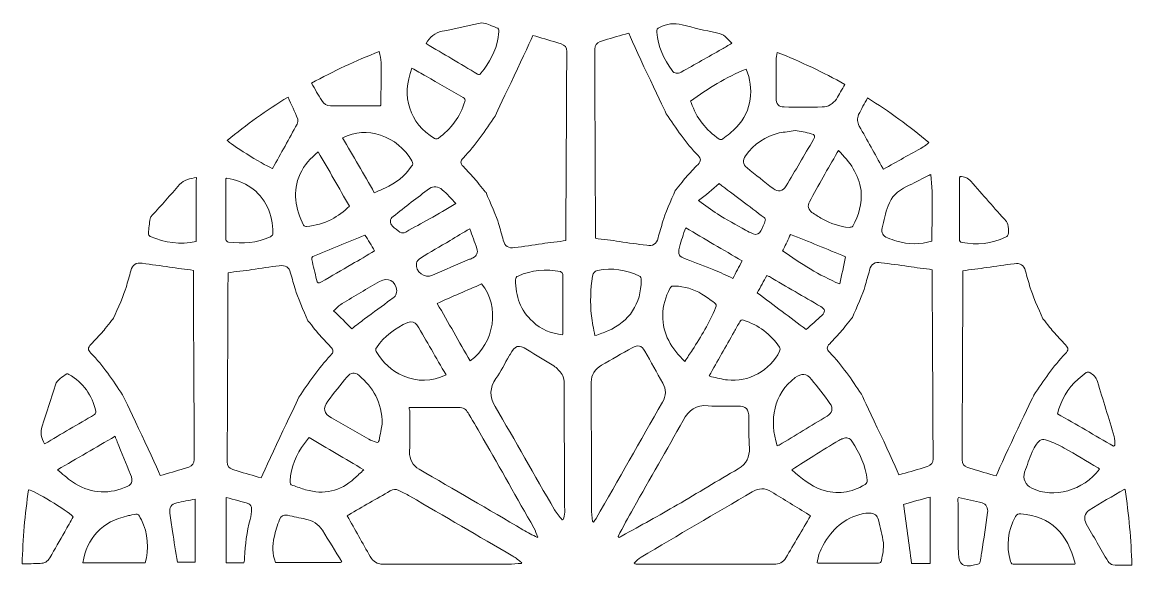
# Model space of a CAD drawing. Header units: millimetres. Extents: x -685 to 442, y -246 to 853.
# Drawn here: x -359.4 to -223.4, y 452.2 to 519.1 of the extents above; entities that cross this region are included whole.
import ezdxf

# ---------------------------------------------------------------- set-up
doc = ezdxf.new("R2010")
doc.units = ezdxf.units.MM
doc.header["$MEASUREMENT"] = 0
doc.layers.add('Layer 1', color=7, linetype='Continuous')

# ---------------------------------------------------------------- blocks, each defined once
blk = doc.blocks.new('block 93')
at = {"layer": 'Layer 1', "lineweight": 0}
blk.add_open_spline([(-292.68, 515.49), (-292.68, 516), (-292.89, 516.28), (-293.36, 516.43), (-293.54, 516.5), (-293.72, 516.57), (-293.9, 516.61), (-294.87, 516.9), (-295.85, 517.18), (-296.85, 517.47), (-297.79, 515.21), (-301.46, 507.62), (-301.46, 507.58), (-302.65, 505.82), (-303.84, 504.02), (-305.35, 502.47), (-305.75, 502.04), (-305.75, 501.83), (-305.35, 501.39), (-304.85, 500.85), (-304.34, 500.32), (-303.84, 499.78), (-303.65, 499.57), (-302.74, 498.32), (-302.56, 498.2), (-302.09, 497.06), (-301.24, 495.18), (-301.03, 494.42), (-300.85, 493.73), (-300.63, 493.05), (-300.45, 492.37), (-300.24, 491.61), (-299.84, 491.36), (-299.05, 491.47), (-297.93, 491.61), (-296.82, 491.76), (-295.7, 491.94), (-294.84, 492.08), (-293.65, 492.19), (-292.79, 492.33), (-292.79, 494.99), (-292.68, 512.72), (-292.68, 515.49)], degree=3, knots=[0, 0, 0, 0, 1, 1, 1, 2, 2, 2, 3, 3, 3, 4, 4, 4, 5, 5, 5, 6, 6, 6, 7, 7, 7, 8, 8, 8, 9, 9, 9, 10, 10, 10, 11, 11, 11, 12, 12, 12, 13, 13, 13, 14, 14, 14, 14], dxfattribs=at)
blk = doc.blocks.new('block 94')
at = {"layer": 'Layer 1', "lineweight": 0}
blk.add_open_spline([(-289.25, 515.77), (-289.25, 516.28), (-289.04, 516.56), (-288.57, 516.71), (-288.39, 516.78), (-288.21, 516.85), (-288.03, 516.89), (-287.06, 517.18), (-286.09, 517.46), (-285.08, 517.75), (-284.14, 515.49), (-280.47, 507.9), (-280.47, 507.86), (-279.28, 506.1), (-278.09, 504.3), (-276.58, 502.75), (-276.19, 502.32), (-276.19, 502.11), (-276.58, 501.67), (-277.09, 501.14), (-277.59, 500.6), (-278.09, 500.06), (-278.29, 499.85), (-279.19, 498.6), (-279.37, 498.48), (-279.84, 497.34), (-280.69, 495.46), (-280.9, 494.7), (-281.08, 494.01), (-281.3, 493.33), (-281.48, 492.65), (-281.69, 491.89), (-282.09, 491.64), (-282.88, 491.75), (-284, 491.89), (-285.11, 492.04), (-286.23, 492.22), (-287.09, 492.36), (-288.28, 492.47), (-289.15, 492.61), (-289.15, 495.27), (-289.25, 513), (-289.25, 515.77)], degree=3, knots=[0, 0, 0, 0, 1, 1, 1, 2, 2, 2, 3, 3, 3, 4, 4, 4, 5, 5, 5, 6, 6, 6, 7, 7, 7, 8, 8, 8, 9, 9, 9, 10, 10, 10, 11, 11, 11, 12, 12, 12, 13, 13, 13, 14, 14, 14, 14], dxfattribs=at)
blk = doc.blocks.new('block 97')
at = {"layer": 'Layer 1', "lineweight": 0}
blk.add_open_spline([(-338.33, 465.51), (-338.33, 465.01), (-338.54, 464.72), (-339.01, 464.58), (-339.19, 464.51), (-339.37, 464.43), (-339.55, 464.4), (-340.52, 464.11), (-341.5, 463.82), (-342.5, 463.53), (-343.44, 465.8), (-347.11, 473.39), (-347.11, 473.43), (-348.3, 475.19), (-349.49, 476.99), (-351, 478.53), (-351.4, 478.96), (-351.4, 479.18), (-351, 479.61), (-350.5, 480.15), (-349.99, 480.69), (-349.49, 481.23), (-349.3, 481.44), (-348.39, 482.68), (-348.21, 482.8), (-347.74, 483.94), (-346.89, 485.83), (-346.68, 486.59), (-346.5, 487.27), (-346.28, 487.96), (-346.1, 488.64), (-345.89, 489.39), (-345.49, 489.65), (-344.7, 489.54), (-343.58, 489.39), (-342.47, 489.25), (-341.35, 489.07), (-340.49, 488.93), (-339.3, 488.82), (-338.44, 488.67), (-338.44, 486.01), (-338.33, 468.28), (-338.33, 465.51)], degree=3, knots=[0, 0, 0, 0, 1, 1, 1, 2, 2, 2, 3, 3, 3, 4, 4, 4, 5, 5, 5, 6, 6, 6, 7, 7, 7, 8, 8, 8, 9, 9, 9, 10, 10, 10, 11, 11, 11, 12, 12, 12, 13, 13, 13, 14, 14, 14, 14], dxfattribs=at)
blk = doc.blocks.new('block 102')
at = {"layer": 'Layer 1', "lineweight": 0}
blk.add_open_spline([(-247.78, 465.59), (-247.78, 465.09), (-248, 464.8), (-248.47, 464.66), (-248.65, 464.59), (-248.83, 464.51), (-249.01, 464.48), (-249.98, 464.19), (-250.95, 463.9), (-251.96, 463.62), (-252.89, 465.88), (-256.56, 473.47), (-256.56, 473.51), (-257.75, 475.27), (-258.94, 477.07), (-260.45, 478.61), (-260.85, 479.05), (-260.85, 479.26), (-260.45, 479.69), (-259.95, 480.23), (-259.44, 480.77), (-258.94, 481.31), (-258.75, 481.52), (-257.85, 482.76), (-257.67, 482.89), (-257.2, 484.02), (-256.34, 485.91), (-256.13, 486.67), (-255.95, 487.35), (-255.74, 488.04), (-255.56, 488.72), (-255.34, 489.48), (-254.95, 489.73), (-254.15, 489.62), (-253.04, 489.48), (-251.92, 489.33), (-250.81, 489.15), (-249.94, 489.01), (-248.75, 488.9), (-247.89, 488.76), (-247.89, 486.09), (-247.78, 468.36), (-247.78, 465.59)], degree=3, knots=[0, 0, 0, 0, 1, 1, 1, 2, 2, 2, 3, 3, 3, 4, 4, 4, 5, 5, 5, 6, 6, 6, 7, 7, 7, 8, 8, 8, 9, 9, 9, 10, 10, 10, 11, 11, 11, 12, 12, 12, 13, 13, 13, 14, 14, 14, 14], dxfattribs=at)
blk = doc.blocks.new('block 103')
at = {"layer": 'Layer 1', "lineweight": 0}
blk.add_open_spline([(-334.29, 465.22), (-334.29, 464.71), (-334.08, 464.43), (-333.61, 464.28), (-333.43, 464.21), (-333.25, 464.14), (-333.07, 464.1), (-332.1, 463.81), (-331.13, 463.53), (-330.12, 463.24), (-329.18, 465.5), (-325.51, 473.09), (-325.51, 473.13), (-324.32, 474.89), (-323.13, 476.69), (-321.62, 478.24), (-321.23, 478.67), (-321.23, 478.88), (-321.62, 479.32), (-322.13, 479.85), (-322.63, 480.39), (-323.13, 480.93), (-323.33, 481.14), (-324.23, 482.39), (-324.41, 482.51), (-324.88, 483.65), (-325.73, 485.53), (-325.94, 486.29), (-326.12, 486.98), (-326.34, 487.66), (-326.52, 488.34), (-326.73, 489.1), (-327.13, 489.35), (-327.92, 489.24), (-329.04, 489.1), (-330.15, 488.95), (-331.27, 488.77), (-332.13, 488.63), (-333.32, 488.52), (-334.19, 488.38), (-334.19, 485.72), (-334.29, 467.99), (-334.29, 465.22)], degree=3, knots=[0, 0, 0, 0, 1, 1, 1, 2, 2, 2, 3, 3, 3, 4, 4, 4, 5, 5, 5, 6, 6, 6, 7, 7, 7, 8, 8, 8, 9, 9, 9, 10, 10, 10, 11, 11, 11, 12, 12, 12, 13, 13, 13, 14, 14, 14, 14], dxfattribs=at)
blk = doc.blocks.new('block 104')
at = {"layer": 'Layer 1', "lineweight": 0}
blk.add_open_spline([(-244.22, 465.46), (-244.22, 464.96), (-244.01, 464.67), (-243.54, 464.53), (-243.36, 464.45), (-243.18, 464.38), (-243, 464.35), (-242.03, 464.06), (-241.06, 463.77), (-240.05, 463.48), (-239.11, 465.75), (-235.44, 473.34), (-235.44, 473.37), (-234.25, 475.14), (-233.06, 476.94), (-231.55, 478.48), (-231.16, 478.91), (-231.16, 479.13), (-231.55, 479.56), (-232.06, 480.1), (-232.56, 480.64), (-233.06, 481.18), (-233.26, 481.39), (-234.16, 482.63), (-234.34, 482.75), (-234.81, 483.89), (-235.66, 485.78), (-235.87, 486.54), (-236.05, 487.22), (-236.27, 487.9), (-236.45, 488.59), (-236.66, 489.34), (-237.06, 489.6), (-237.85, 489.49), (-238.97, 489.34), (-240.08, 489.2), (-241.2, 489.02), (-242.06, 488.88), (-243.25, 488.77), (-244.12, 488.62), (-244.12, 485.96), (-244.22, 468.23), (-244.22, 465.46)], degree=3, knots=[0, 0, 0, 0, 1, 1, 1, 2, 2, 2, 3, 3, 3, 4, 4, 4, 5, 5, 5, 6, 6, 6, 7, 7, 7, 8, 8, 8, 9, 9, 9, 10, 10, 10, 11, 11, 11, 12, 12, 12, 13, 13, 13, 14, 14, 14, 14], dxfattribs=at)
blk = doc.blocks.new('block 92')
at = {"layer": 'Layer 1', "lineweight": 0}
for points, knots in [([(-309.92, 516.46), (-309.42, 517.26), (-308.88, 517.83), (-307.94, 517.97), (-306.47, 518.23), (-304.99, 518.59), (-303.51, 518.95), (-302.9, 519.09), (-302.4, 518.87), (-301.89, 518.66), (-300.81, 518.19), (-300.92, 518.51), (-301.1, 517.22), (-301.35, 515.53), (-302.15, 514.13), (-303.19, 512.83), (-303.3, 512.69), (-303.41, 512.62), (-303.62, 512.72), (-305.67, 513.98), (-307.8, 515.21), (-309.92, 516.46)], [0, 0, 0, 0, 1, 1, 1, 2, 2, 2, 3, 3, 3, 4, 4, 4, 5, 5, 5, 6, 6, 6, 7, 7, 7, 7]), ([(-272.45, 516.5), (-272.88, 516.25), (-273.28, 516), (-273.67, 515.78), (-275.33, 514.85), (-276.98, 513.91), (-278.64, 512.98), (-279.07, 512.72), (-279.5, 512.8), (-279.76, 513.16), (-280.76, 514.59), (-281.52, 516.1), (-281.63, 517.87), (-281.63, 518.15), (-281.59, 518.33), (-281.3, 518.44), (-280.4, 518.87), (-279.5, 519.05), (-278.53, 518.77), (-277.13, 518.41), (-275.72, 518.08), (-274.32, 517.79), (-273.46, 517.65), (-272.95, 517.11), (-272.45, 516.5)], [0, 0, 0, 0, 1, 1, 1, 2, 2, 2, 3, 3, 3, 4, 4, 4, 5, 5, 5, 6, 6, 6, 7, 7, 7, 8, 8, 8, 8]), ([(-323.96, 511.61), (-321.26, 513.08), (-318.56, 514.38), (-315.65, 515.49), (-315.57, 514.99), (-315.43, 514.59), (-315.43, 514.16), (-315.43, 512.51), (-315.43, 510.82), (-315.47, 509.16), (-315.47, 509.09), (-315.47, 508.98), (-315.47, 508.91), (-315.5, 508.88), (-315.54, 508.84), (-315.54, 508.84), (-317.55, 508.84), (-319.57, 508.88), (-321.62, 508.84), (-322.12, 508.84), (-322.45, 509.09), (-322.7, 509.49), (-323.13, 510.17), (-323.53, 510.89), (-323.96, 511.61)], [0, 0, 0, 0, 1, 1, 1, 2, 2, 2, 3, 3, 3, 4, 4, 4, 5, 5, 5, 6, 6, 6, 7, 7, 7, 8, 8, 8, 8]), ([(-266.87, 515.39), (-263.99, 514.23), (-261.25, 512.98), (-258.59, 511.46), (-258.95, 510.85), (-259.27, 510.24), (-259.63, 509.67), (-260.03, 509.09), (-260.64, 508.7), (-261.36, 508.7), (-262.91, 508.66), (-264.46, 508.66), (-266.04, 508.7), (-266.69, 508.7), (-267.01, 509.09), (-267.01, 509.77), (-267.01, 511.32), (-267.01, 512.9), (-267.01, 514.45), (-267.01, 514.74), (-266.94, 515.03), (-266.87, 515.39)], [0, 0, 0, 0, 1, 1, 1, 2, 2, 2, 3, 3, 3, 4, 4, 4, 5, 5, 5, 6, 6, 6, 7, 7, 7, 7]), ([(-311.65, 513.44), (-311.07, 513.12), (-310.5, 512.8), (-309.92, 512.47), (-308.41, 511.61), (-306.9, 510.71), (-305.39, 509.88), (-305.17, 509.74), (-305.1, 509.63), (-305.17, 509.38), (-305.75, 507.47), (-306.86, 506), (-308.45, 504.85), (-308.55, 504.78), (-308.77, 504.78), (-308.88, 504.85), (-311.94, 506.68), (-313.02, 510.03), (-311.65, 513.44)], [0, 0, 0, 0, 1, 1, 1, 2, 2, 2, 3, 3, 3, 4, 4, 4, 5, 5, 5, 6, 6, 6, 6]), ([(-277.49, 509.41), (-275.36, 510.96), (-273.17, 512.36), (-270.68, 513.34), (-269.71, 510.96), (-269.93, 508.26), (-271.87, 506.21), (-272.38, 505.67), (-272.99, 505.24), (-273.56, 504.78), (-273.67, 504.7), (-273.89, 504.67), (-274, 504.74), (-275.58, 505.89), (-276.8, 507.33), (-277.42, 509.23), (-277.49, 509.31), (-277.49, 509.34), (-277.49, 509.41)], [0, 0, 0, 0, 1, 1, 1, 2, 2, 2, 3, 3, 3, 4, 4, 4, 5, 5, 5, 6, 6, 6, 6]), ([(-326.84, 509.92), (-326.41, 508.98), (-326.01, 508.12), (-325.65, 507.22), (-325.58, 507.04), (-325.62, 506.79), (-325.72, 506.61), (-326.7, 504.81), (-327.7, 503.01), (-328.71, 501.21), (-328.71, 501.18), (-328.75, 501.18), (-328.78, 501.18), (-330.08, 501.75), (-333.97, 504.16), (-334.29, 504.6), (-331.95, 506.54), (-329.5, 508.26), (-326.84, 509.92)], [0, 0, 0, 0, 1, 1, 1, 2, 2, 2, 3, 3, 3, 4, 4, 4, 5, 5, 5, 6, 6, 6, 6]), ([(-248.29, 504.34), (-248.55, 504.13), (-248.76, 503.91), (-248.98, 503.8), (-250.6, 502.9), (-252.18, 502.01), (-253.87, 501.07), (-253.87, 501.07), (-253.91, 501.14), (-253.94, 501.21), (-254.92, 502.94), (-255.85, 504.63), (-256.82, 506.36), (-257.08, 506.83), (-257.11, 507.29), (-256.9, 507.76), (-256.57, 508.44), (-256.18, 509.13), (-255.82, 509.81), (-253.15, 508.16), (-250.71, 506.36), (-248.29, 504.34)], [0, 0, 0, 0, 1, 1, 1, 2, 2, 2, 3, 3, 3, 4, 4, 4, 5, 5, 5, 6, 6, 6, 7, 7, 7, 7]), ([(-316.26, 498.19), (-317.55, 500.46), (-318.85, 502.69), (-320.15, 504.92), (-318.6, 505.67), (-317.09, 505.78), (-315.5, 505.24), (-313.85, 504.7), (-312.55, 503.62), (-311.65, 502.08), (-311.51, 501.83), (-311.51, 501.65), (-311.69, 501.43), (-312.51, 500.21), (-313.63, 499.38), (-314.96, 498.77), (-315.36, 498.55), (-315.79, 498.41), (-316.26, 498.19)], [0, 0, 0, 0, 1, 1, 1, 2, 2, 2, 3, 3, 3, 4, 4, 4, 5, 5, 5, 6, 6, 6, 6]), ([(-264.67, 505.82), (-264.06, 505.71), (-263.38, 505.6), (-262.73, 505.42), (-262.26, 505.31), (-262.19, 505.1), (-262.44, 504.7), (-263.56, 502.8), (-264.67, 500.89), (-265.79, 499.02), (-266.18, 498.34), (-266.76, 498.23), (-267.37, 498.7), (-268.45, 499.52), (-269.53, 500.39), (-270.58, 501.25), (-271.08, 501.68), (-271.15, 502.15), (-270.76, 502.72), (-269.75, 504.24), (-268.31, 505.06), (-266.62, 505.53), (-266, 505.64), (-265.36, 505.67), (-264.67, 505.82)], [0, 0, 0, 0, 1, 1, 1, 2, 2, 2, 3, 3, 3, 4, 4, 4, 5, 5, 5, 6, 6, 6, 7, 7, 7, 8, 8, 8, 8]), ([(-259.38, 503.37), (-257.98, 501.97), (-256.86, 500.46), (-256.61, 498.45), (-256.43, 496.86), (-256.9, 495.42), (-257.62, 494.09), (-257.69, 493.99), (-257.9, 493.95), (-258.05, 493.95), (-259.24, 494.02), (-260.32, 494.42), (-261.36, 494.99), (-261.79, 495.24), (-262.22, 495.5), (-262.62, 495.78), (-263.05, 496.07), (-263.2, 496.61), (-262.94, 497.08), (-261.83, 499.09), (-260.68, 501.11), (-259.52, 503.12), (-259.49, 503.19), (-259.45, 503.26), (-259.38, 503.37)], [0, 0, 0, 0, 1, 1, 1, 2, 2, 2, 3, 3, 3, 4, 4, 4, 5, 5, 5, 6, 6, 6, 7, 7, 7, 8, 8, 8, 8]), ([(-323.13, 503.19), (-321.84, 500.96), (-320.58, 498.77), (-319.32, 496.54), (-319.97, 495.86), (-320.72, 495.35), (-321.51, 494.92), (-322.48, 494.42), (-323.49, 494.17), (-324.57, 494.06), (-324.68, 494.06), (-324.9, 494.13), (-324.93, 494.2), (-325.94, 496.25), (-326.34, 498.34), (-325.36, 500.5), (-324.86, 501.57), (-324.07, 502.44), (-323.13, 503.19)], [0, 0, 0, 0, 1, 1, 1, 2, 2, 2, 3, 3, 3, 4, 4, 4, 5, 5, 5, 6, 6, 6, 6]), ([(-338.11, 492.22), (-340.05, 491.79), (-341.92, 492.08), (-343.72, 492.83), (-343.83, 492.87), (-343.98, 493.09), (-343.94, 493.23), (-343.9, 493.84), (-343.83, 494.42), (-343.72, 495.03), (-343.69, 495.17), (-343.62, 495.28), (-343.51, 495.39), (-342.39, 496.65), (-341.24, 497.91), (-340.12, 499.2), (-339.58, 499.85), (-338.83, 499.88), (-338.07, 500.06), (-338.11, 497.4), (-338.11, 494.85), (-338.11, 492.22)], [0, 0, 0, 0, 1, 1, 1, 2, 2, 2, 3, 3, 3, 4, 4, 4, 5, 5, 5, 6, 6, 6, 7, 7, 7, 7]), ([(-334.36, 499.99), (-332.13, 499.6), (-330.37, 498.52), (-329.36, 496.43), (-328.89, 495.46), (-328.71, 494.38), (-328.68, 493.3), (-328.68, 493.05), (-328.75, 492.91), (-329, 492.8), (-330.66, 492.04), (-332.38, 491.9), (-334.15, 492.15), (-334.26, 492.15), (-334.44, 492.33), (-334.44, 492.44), (-334.44, 494.92), (-334.44, 497.44), (-334.44, 499.92), (-334.4, 499.92), (-334.4, 499.92), (-334.36, 499.99)], [0, 0, 0, 0, 1, 1, 1, 2, 2, 2, 3, 3, 3, 4, 4, 4, 5, 5, 5, 6, 6, 6, 7, 7, 7, 7]), ([(-274, 499.31), (-272.16, 497.91), (-270.32, 496.54), (-268.49, 495.14), (-268.38, 495.06), (-268.31, 494.85), (-268.34, 494.78), (-268.49, 494.34), (-268.67, 493.91), (-268.88, 493.52), (-269.06, 493.16), (-269.42, 492.98), (-269.82, 493.16), (-270.14, 493.3), (-270.47, 493.41), (-270.76, 493.59), (-271.91, 494.24), (-273.1, 494.88), (-274.21, 495.6), (-274.97, 496.07), (-275.69, 496.65), (-276.52, 497.22), (-275.62, 497.91), (-274.82, 498.59), (-274, 499.31)], [0, 0, 0, 0, 1, 1, 1, 2, 2, 2, 3, 3, 3, 4, 4, 4, 5, 5, 5, 6, 6, 6, 7, 7, 7, 8, 8, 8, 8]), ([(-247.93, 492.26), (-249.37, 491.83), (-250.78, 491.86), (-252.22, 492.26), (-252.61, 492.37), (-253.01, 492.51), (-253.37, 492.65), (-253.91, 492.87), (-254.16, 493.3), (-254.02, 493.88), (-253.8, 494.78), (-253.62, 495.71), (-253.3, 496.57), (-252.9, 497.69), (-252.11, 498.45), (-251.03, 498.95), (-250.17, 499.34), (-249.37, 499.78), (-248.51, 500.21), (-248.37, 500.28), (-248.22, 500.35), (-248.04, 500.42), (-247.75, 497.65), (-247.93, 494.96), (-247.93, 492.26)], [0, 0, 0, 0, 1, 1, 1, 2, 2, 2, 3, 3, 3, 4, 4, 4, 5, 5, 5, 6, 6, 6, 7, 7, 7, 8, 8, 8, 8]), ([(-244.48, 500.17), (-243.94, 500.17), (-243.51, 500.03), (-243.15, 499.6), (-241.71, 497.94), (-240.23, 496.29), (-238.79, 494.67), (-238.54, 494.38), (-238.43, 493.19), (-238.65, 492.91), (-238.68, 492.83), (-238.79, 492.8), (-238.9, 492.73), (-240.63, 491.97), (-242.39, 491.72), (-244.23, 492.11), (-244.44, 492.15), (-244.55, 492.22), (-244.55, 492.51), (-244.55, 495.03), (-244.55, 497.51), (-244.55, 500.03), (-244.48, 500.03), (-244.48, 500.06), (-244.48, 500.17)], [0, 0, 0, 0, 1, 1, 1, 2, 2, 2, 3, 3, 3, 4, 4, 4, 5, 5, 5, 6, 6, 6, 7, 7, 7, 8, 8, 8, 8]), ([(-306.25, 496.86), (-307.37, 496.22), (-308.41, 495.57), (-309.49, 494.99), (-310.46, 494.45), (-311.43, 493.95), (-312.41, 493.37), (-312.66, 493.23), (-312.87, 493.23), (-313.13, 493.37), (-313.41, 493.59), (-313.77, 493.81), (-314.03, 494.09), (-314.39, 494.49), (-314.39, 494.96), (-313.95, 495.28), (-312.48, 496.43), (-311, 497.62), (-309.49, 498.7), (-309.02, 499.06), (-308.41, 498.98), (-307.94, 498.55), (-307.33, 498.05), (-306.83, 497.47), (-306.25, 496.86)], [0, 0, 0, 0, 1, 1, 1, 2, 2, 2, 3, 3, 3, 4, 4, 4, 5, 5, 5, 6, 6, 6, 7, 7, 7, 8, 8, 8, 8]), ([(-304.56, 493.77), (-304.27, 492.94), (-303.95, 492.15), (-303.69, 491.36), (-303.51, 490.82), (-303.69, 490.5), (-304.16, 490.21), (-304.31, 490.14), (-304.45, 490.06), (-304.59, 490.03), (-306.11, 489.38), (-307.62, 488.73), (-309.13, 488.09), (-310.1, 487.66), (-311.25, 488.48), (-311.11, 489.56), (-311.07, 489.78), (-310.82, 490.06), (-310.61, 490.17), (-309.42, 490.93), (-308.19, 491.61), (-306.97, 492.33), (-306.18, 492.83), (-305.39, 493.3), (-304.56, 493.77)], [0, 0, 0, 0, 1, 1, 1, 2, 2, 2, 3, 3, 3, 4, 4, 4, 5, 5, 5, 6, 6, 6, 7, 7, 7, 8, 8, 8, 8]), ([(-271.19, 489.85), (-271.58, 489.09), (-271.94, 488.41), (-272.3, 487.69), (-273.1, 488.05), (-273.85, 488.41), (-274.64, 488.73), (-275.76, 489.2), (-276.91, 489.6), (-278.03, 490.03), (-278.96, 490.39), (-279.07, 490.57), (-278.86, 491.54), (-278.64, 492.33), (-278.39, 493.09), (-278.1, 493.91), (-275.76, 492.51), (-273.49, 491.18), (-271.19, 489.85)], [0, 0, 0, 0, 1, 1, 1, 2, 2, 2, 3, 3, 3, 4, 4, 4, 5, 5, 5, 6, 6, 6, 6]), ([(-317.41, 493.01), (-317.01, 492.37), (-316.62, 491.76), (-316.22, 491.07), (-317.16, 490.5), (-318.09, 489.96), (-319.03, 489.42), (-320.25, 488.7), (-321.51, 487.98), (-322.74, 487.26), (-323.13, 487.04), (-323.24, 487.08), (-323.35, 487.55), (-323.53, 488.37), (-323.74, 489.17), (-323.92, 489.99), (-323.96, 490.1), (-323.89, 490.35), (-323.78, 490.39), (-321.69, 491.25), (-319.57, 492.11), (-317.41, 493.01)], [0, 0, 0, 0, 1, 1, 1, 2, 2, 2, 3, 3, 3, 4, 4, 4, 5, 5, 5, 6, 6, 6, 7, 7, 7, 7]), ([(-266.22, 491.07), (-266.18, 491.18), (-266.15, 491.22), (-266.11, 491.29), (-265.82, 491.86), (-265.54, 492.44), (-265.25, 493.09), (-263.02, 492.19), (-260.78, 491.29), (-258.52, 490.35), (-258.73, 489.24), (-258.98, 488.12), (-259.2, 487.01), (-261.76, 488.05), (-263.99, 489.53), (-266.22, 491.07)], [0, 0, 0, 0, 1, 1, 1, 2, 2, 2, 3, 3, 3, 4, 4, 4, 5, 5, 5, 5]), ([(-293.18, 480.79), (-294.59, 480.93), (-295.85, 481.43), (-296.85, 482.4), (-298.33, 483.77), (-298.98, 485.5), (-298.94, 487.51), (-298.94, 487.76), (-298.87, 487.91), (-298.65, 487.98), (-296.96, 488.73), (-295.23, 488.91), (-293.43, 488.52), (-293.33, 488.48), (-293.15, 488.3), (-293.15, 488.19), (-293.15, 485.75), (-293.15, 483.3), (-293.15, 480.86), (-293.15, 480.89), (-293.15, 480.86), (-293.18, 480.79)], [0, 0, 0, 0, 1, 1, 1, 2, 2, 2, 3, 3, 3, 4, 4, 4, 5, 5, 5, 6, 6, 6, 7, 7, 7, 7]), ([(-289.22, 480.68), (-289.37, 481.54), (-289.58, 482.33), (-289.65, 483.12), (-289.83, 484.74), (-289.76, 486.36), (-289.51, 487.98), (-289.44, 488.37), (-289.29, 488.55), (-288.9, 488.66), (-287.1, 489.06), (-285.41, 488.73), (-283.75, 487.98), (-283.64, 487.94), (-283.54, 487.66), (-283.54, 487.51), (-283.57, 484.53), (-284.98, 482.44), (-287.64, 481.25), (-288.14, 481.04), (-288.61, 480.89), (-289.22, 480.68)], [0, 0, 0, 0, 1, 1, 1, 2, 2, 2, 3, 3, 3, 4, 4, 4, 5, 5, 5, 6, 6, 6, 7, 7, 7, 7]), ([(-321.26, 483.73), (-320.87, 484.06), (-320.58, 484.38), (-320.22, 484.6), (-318.67, 485.53), (-317.16, 486.43), (-315.61, 487.33), (-314.6, 487.91), (-313.63, 487.37), (-313.52, 486.18), (-313.49, 485.64), (-313.85, 485.35), (-314.24, 485.1), (-315.29, 484.31), (-316.37, 483.52), (-317.45, 482.73), (-317.99, 482.33), (-318.49, 481.94), (-319.03, 481.5), (-319.71, 482.26), (-320.43, 482.94), (-321.26, 483.73)], [0, 0, 0, 0, 1, 1, 1, 2, 2, 2, 3, 3, 3, 4, 4, 4, 5, 5, 5, 6, 6, 6, 7, 7, 7, 7]), ([(-308.55, 484.63), (-306.72, 485.46), (-304.92, 486.22), (-303.12, 487.01), (-300.85, 484.27), (-301.5, 479.74), (-304.52, 477.58), (-305.85, 479.92), (-307.19, 482.26), (-308.55, 484.63)], [0, 0, 0, 0, 1, 1, 1, 2, 2, 2, 3, 3, 3, 3]), ([(-263.34, 481.43), (-265.25, 482.87), (-267.3, 484.42), (-269.32, 485.93), (-268.92, 486.65), (-268.56, 487.33), (-268.16, 488.05), (-268.06, 487.98), (-267.95, 487.94), (-267.84, 487.91), (-265.75, 486.68), (-263.63, 485.46), (-261.54, 484.24), (-261, 483.91), (-260.96, 483.59), (-261.4, 483.16), (-262.04, 482.58), (-262.66, 482.04), (-263.34, 481.43)], [0, 0, 0, 0, 1, 1, 1, 2, 2, 2, 3, 3, 3, 4, 4, 4, 5, 5, 5, 6, 6, 6, 6]), ([(-278.21, 477.51), (-279.83, 479.1), (-280.94, 480.86), (-280.91, 483.16), (-280.91, 484.35), (-280.55, 485.43), (-280.04, 486.47), (-279.9, 486.76), (-279.68, 486.76), (-279.43, 486.76), (-278.24, 486.72), (-277.13, 486.4), (-276.12, 485.78), (-275.58, 485.46), (-275.11, 485.07), (-274.57, 484.71), (-274.32, 484.53), (-274.32, 484.38), (-274.43, 484.09), (-275.18, 482.26), (-276.23, 480.57), (-277.27, 478.92), (-277.6, 478.45), (-277.88, 478.02), (-278.21, 477.51)], [0, 0, 0, 0, 1, 1, 1, 2, 2, 2, 3, 3, 3, 4, 4, 4, 5, 5, 5, 6, 6, 6, 7, 7, 7, 8, 8, 8, 8]), ([(-307.47, 475.89), (-309.27, 475.03), (-311, 475), (-312.73, 475.75), (-314.17, 476.36), (-315.21, 477.4), (-316.04, 478.74), (-316.11, 478.84), (-316.11, 479.1), (-316.01, 479.2), (-315.03, 480.64), (-313.7, 481.61), (-312.15, 482.3), (-311.76, 482.48), (-311.22, 482.33), (-311.04, 482.01), (-309.85, 479.99), (-308.7, 477.98), (-307.47, 475.89)], [0, 0, 0, 0, 1, 1, 1, 2, 2, 2, 3, 3, 3, 4, 4, 4, 5, 5, 5, 6, 6, 6, 6]), ([(-275.22, 475.75), (-274.21, 477.55), (-273.17, 479.35), (-272.16, 481.15), (-271.94, 481.54), (-271.69, 481.97), (-271.48, 482.37), (-271.37, 482.58), (-271.26, 482.66), (-271.01, 482.58), (-269.17, 481.97), (-267.7, 480.86), (-266.58, 479.28), (-266.51, 479.17), (-266.51, 478.92), (-266.58, 478.77), (-267.77, 476.4), (-270.4, 474.92), (-272.99, 475.25), (-273.64, 475.32), (-274.28, 475.5), (-274.93, 475.64), (-275.04, 475.64), (-275.11, 475.71), (-275.22, 475.75)], [0, 0, 0, 0, 1, 1, 1, 2, 2, 2, 3, 3, 3, 4, 4, 4, 5, 5, 5, 6, 6, 6, 7, 7, 7, 8, 8, 8, 8]), ([(-293.25, 458.09), (-293.58, 458.52), (-293.9, 458.92), (-294.19, 459.35), (-296.6, 463.56), (-299.01, 467.8), (-301.46, 472.01), (-302.15, 473.2), (-302.15, 474.28), (-301.35, 475.43), (-300.74, 476.29), (-300.27, 477.26), (-299.73, 478.2), (-299.7, 478.27), (-299.66, 478.34), (-299.63, 478.38), (-299.01, 479.49), (-298.58, 479.63), (-297.5, 478.95), (-296.42, 478.27), (-295.34, 477.66), (-294.26, 476.97), (-293.87, 476.72), (-293.54, 476.33), (-293.25, 475.93), (-293.07, 475.71), (-293, 475.35), (-293, 475.1), (-292.97, 469.74), (-292.97, 464.38), (-292.93, 459.03), (-292.93, 458.74), (-293.04, 458.41), (-293.11, 458.13), (-293.18, 458.09), (-293.22, 458.09), (-293.25, 458.09)], [0, 0, 0, 0, 1, 1, 1, 2, 2, 2, 3, 3, 3, 4, 4, 4, 5, 5, 5, 6, 6, 6, 7, 7, 7, 8, 8, 8, 9, 9, 9, 10, 10, 10, 11, 11, 11, 12, 12, 12, 12]), ([(-289.51, 457.91), (-289.55, 458.45), (-289.65, 458.99), (-289.65, 459.53), (-289.65, 464.35), (-289.65, 469.2), (-289.69, 474.02), (-289.69, 474.35), (-289.69, 474.67), (-289.69, 474.96), (-289.65, 475.89), (-289.22, 476.58), (-288.43, 477.05), (-287.17, 477.76), (-285.91, 478.48), (-284.65, 479.2), (-283.93, 479.6), (-283.5, 479.49), (-283.1, 478.77), (-282.35, 477.48), (-281.66, 476.15), (-280.91, 474.85), (-280.48, 474.06), (-280.48, 473.34), (-280.94, 472.51), (-283.68, 467.77), (-286.34, 463.02), (-289.08, 458.27), (-289.15, 458.13), (-289.29, 457.98), (-289.4, 457.84), (-289.44, 457.88), (-289.47, 457.88), (-289.51, 457.91)], [0, 0, 0, 0, 1, 1, 1, 2, 2, 2, 3, 3, 3, 4, 4, 4, 5, 5, 5, 6, 6, 6, 7, 7, 7, 8, 8, 8, 9, 9, 9, 10, 10, 10, 11, 11, 11, 11]), ([(-356.68, 467.41), (-357.08, 468.13), (-357.26, 468.81), (-356.97, 469.6), (-356.39, 471.25), (-355.89, 472.94), (-355.35, 474.64), (-355.13, 475.32), (-354.45, 475.61), (-353.95, 476), (-353.91, 476.04), (-353.77, 476), (-353.7, 475.93), (-351.9, 474.92), (-350.89, 473.38), (-350.38, 471.4), (-350.35, 471.29), (-350.46, 471.07), (-350.56, 471), (-352.58, 469.82), (-354.63, 468.63), (-356.68, 467.41)], [0, 0, 0, 0, 1, 1, 1, 2, 2, 2, 3, 3, 3, 4, 4, 4, 5, 5, 5, 6, 6, 6, 7, 7, 7, 7]), ([(-315.29, 469.82), (-315.36, 469.38), (-315.54, 468.59), (-315.68, 467.84), (-315.72, 467.62), (-315.86, 467.55), (-316.04, 467.62), (-316.33, 467.73), (-316.65, 467.84), (-316.94, 467.98), (-318.49, 468.84), (-320, 469.74), (-321.51, 470.61), (-322.45, 471.15), (-322.63, 471.76), (-321.94, 472.66), (-321.19, 473.66), (-320.4, 474.64), (-319.61, 475.61), (-319.14, 476.18), (-318.67, 476.25), (-318.13, 475.79), (-316.44, 474.35), (-315.32, 472.55), (-315.29, 469.82)], [0, 0, 0, 0, 1, 1, 1, 2, 2, 2, 3, 3, 3, 4, 4, 4, 5, 5, 5, 6, 6, 6, 7, 7, 7, 8, 8, 8, 8]), ([(-266.87, 467.19), (-267.91, 470.28), (-267.3, 473.59), (-264.67, 475.53), (-263.88, 476.11), (-263.27, 476.07), (-262.66, 475.32), (-261.9, 474.35), (-261.14, 473.38), (-260.42, 472.37), (-259.99, 471.76), (-260.14, 471.18), (-260.75, 470.82), (-262.69, 469.64), (-264.67, 468.45), (-266.62, 467.26), (-266.72, 467.26), (-266.76, 467.23), (-266.87, 467.19)], [0, 0, 0, 0, 1, 1, 1, 2, 2, 2, 3, 3, 3, 4, 4, 4, 5, 5, 5, 6, 6, 6, 6]), ([(-225.65, 467.15), (-227.95, 468.45), (-230.22, 469.78), (-232.53, 471.11), (-232.09, 472.77), (-231.3, 474.2), (-230.01, 475.35), (-229.68, 475.64), (-229.36, 475.89), (-229, 476.15), (-228.89, 476.22), (-228.67, 476.22), (-228.57, 476.15), (-228.13, 475.89), (-227.77, 475.57), (-227.63, 475.07), (-226.95, 472.8), (-226.23, 470.54), (-225.58, 468.31), (-225.47, 467.98), (-225.54, 467.62), (-225.51, 467.26), (-225.54, 467.19), (-225.61, 467.19), (-225.65, 467.15)], [0, 0, 0, 0, 1, 1, 1, 2, 2, 2, 3, 3, 3, 4, 4, 4, 5, 5, 5, 6, 6, 6, 7, 7, 7, 8, 8, 8, 8]), ([(-286.38, 456.08), (-285.77, 457.23), (-285.16, 458.38), (-284.51, 459.53), (-282.49, 463.13), (-280.4, 466.69), (-278.42, 470.28), (-277.7, 471.58), (-276.84, 472.23), (-275.33, 472.08), (-274.14, 471.97), (-272.95, 472.05), (-271.76, 472.05), (-270.65, 472.05), (-270.36, 471.72), (-270.36, 470.61), (-270.36, 469.38), (-270.36, 468.16), (-270.29, 466.94), (-270.25, 465.79), (-270.61, 464.96), (-271.66, 464.35), (-274.18, 462.91), (-276.62, 461.4), (-279.14, 459.93), (-281.38, 458.63), (-283.61, 457.41), (-285.88, 456.15), (-286.02, 456.08), (-286.16, 456), (-286.27, 455.93), (-286.31, 456), (-286.34, 456.04), (-286.38, 456.08)], [0, 0, 0, 0, 1, 1, 1, 2, 2, 2, 3, 3, 3, 4, 4, 4, 5, 5, 5, 6, 6, 6, 7, 7, 7, 8, 8, 8, 9, 9, 9, 10, 10, 10, 11, 11, 11, 11]), ([(-311.97, 471.87), (-309.85, 471.87), (-307.8, 471.87), (-305.75, 471.87), (-305.17, 471.87), (-304.92, 471.47), (-304.67, 471.04), (-304.05, 470.03), (-303.48, 469.02), (-302.9, 468.02), (-300.81, 464.38), (-298.76, 460.75), (-296.71, 457.12), (-296.49, 456.76), (-296.39, 456.36), (-296.21, 456), (-296.24, 455.97), (-296.28, 455.97), (-296.28, 455.93), (-296.85, 456.26), (-297.47, 456.54), (-298.04, 456.9), (-302.29, 459.39), (-306.5, 461.83), (-310.75, 464.31), (-311.58, 464.78), (-311.97, 465.5), (-311.94, 466.47), (-311.9, 468.13), (-311.9, 469.82), (-311.9, 471.47), (-312.01, 471.61), (-312.01, 471.72), (-311.97, 471.87)], [0, 0, 0, 0, 1, 1, 1, 2, 2, 2, 3, 3, 3, 4, 4, 4, 5, 5, 5, 6, 6, 6, 7, 7, 7, 8, 8, 8, 9, 9, 9, 10, 10, 10, 11, 11, 11, 11]), ([(-355.1, 464.24), (-352.69, 465.64), (-350.38, 466.97), (-348.04, 468.34), (-347.94, 468.09), (-347.83, 467.87), (-347.76, 467.66), (-347.22, 466.33), (-346.68, 465), (-346.14, 463.67), (-345.78, 462.77), (-345.96, 462.41), (-346.86, 462.05), (-349.12, 461.18), (-351.25, 461.4), (-353.26, 462.77), (-353.91, 463.2), (-354.49, 463.74), (-355.1, 464.24)], [0, 0, 0, 0, 1, 1, 1, 2, 2, 2, 3, 3, 3, 4, 4, 4, 5, 5, 5, 6, 6, 6, 6]), ([(-324.25, 468.2), (-322.05, 466.9), (-319.86, 465.61), (-317.55, 464.24), (-317.95, 463.85), (-318.35, 463.52), (-318.71, 463.16), (-320.43, 461.58), (-322.45, 461.15), (-324.68, 461.8), (-325.22, 461.94), (-325.72, 462.16), (-326.26, 462.33), (-326.55, 462.41), (-326.62, 462.55), (-326.59, 462.87), (-326.52, 464.6), (-325.83, 466.11), (-324.82, 467.48), (-324.68, 467.69), (-324.5, 467.91), (-324.32, 468.13), (-324.32, 468.13), (-324.28, 468.16), (-324.25, 468.2)], [0, 0, 0, 0, 1, 1, 1, 2, 2, 2, 3, 3, 3, 4, 4, 4, 5, 5, 5, 6, 6, 6, 7, 7, 7, 8, 8, 8, 8]), ([(-265.07, 464.24), (-264.13, 464.85), (-263.27, 465.43), (-262.4, 465.97), (-261.36, 466.61), (-260.35, 467.23), (-259.31, 467.84), (-259.16, 467.91), (-259.02, 468.02), (-258.84, 468.05), (-258.37, 468.27), (-258.01, 468.16), (-257.72, 467.73), (-256.79, 466.29), (-256.03, 464.74), (-255.85, 462.98), (-255.82, 462.73), (-255.89, 462.59), (-256.1, 462.44), (-257.8, 461.4), (-259.56, 461.15), (-261.43, 461.8), (-262.8, 462.3), (-263.92, 463.13), (-265.07, 464.24)], [0, 0, 0, 0, 1, 1, 1, 2, 2, 2, 3, 3, 3, 4, 4, 4, 5, 5, 5, 6, 6, 6, 7, 7, 7, 8, 8, 8, 8]), ([(-227.38, 464.31), (-229.39, 461.69), (-232.96, 460.68), (-235.69, 461.98), (-236.45, 462.33), (-236.81, 463.16), (-236.56, 463.95), (-236.27, 464.78), (-235.95, 465.61), (-235.62, 466.44), (-235.48, 466.76), (-235.3, 467.08), (-235.12, 467.37), (-234.72, 467.91), (-234.4, 468.09), (-233.75, 467.84), (-233.07, 467.59), (-232.35, 467.26), (-231.7, 466.9), (-230.29, 466.11), (-228.93, 465.28), (-227.56, 464.46), (-227.49, 464.42), (-227.45, 464.38), (-227.38, 464.31)], [0, 0, 0, 0, 1, 1, 1, 2, 2, 2, 3, 3, 3, 4, 4, 4, 5, 5, 5, 6, 6, 6, 7, 7, 7, 8, 8, 8, 8]), ([(-359.42, 452.73), (-359.35, 455.79), (-359.09, 458.77), (-358.63, 461.8), (-357.91, 461.69), (-354.02, 459.31), (-353.16, 458.49), (-353.52, 457.88), (-353.84, 457.26), (-354.2, 456.65), (-354.81, 455.57), (-355.42, 454.53), (-356.03, 453.45), (-356.29, 452.98), (-356.68, 452.77), (-357.22, 452.77), (-357.94, 452.73), (-358.66, 452.73), (-359.42, 452.73)], [0, 0, 0, 0, 1, 1, 1, 2, 2, 2, 3, 3, 3, 4, 4, 4, 5, 5, 5, 6, 6, 6, 6]), ([(-298.22, 452.77), (-298.76, 452.73), (-299.3, 452.66), (-299.84, 452.66), (-304.2, 452.66), (-308.59, 452.66), (-312.95, 452.66), (-313.7, 452.66), (-314.46, 452.66), (-315.21, 452.66), (-315.9, 452.7), (-316.4, 452.98), (-316.76, 453.6), (-317.7, 455.25), (-318.63, 456.9), (-319.57, 458.59), (-319.5, 458.63), (-319.46, 458.7), (-319.39, 458.74), (-317.7, 459.71), (-316.01, 460.68), (-314.31, 461.65), (-313.95, 461.87), (-313.63, 461.9), (-313.27, 461.72), (-312.8, 461.51), (-312.37, 461.26), (-311.9, 461), (-307.69, 458.56), (-303.48, 456.11), (-299.3, 453.67), (-298.91, 453.45), (-298.55, 453.13), (-298.19, 452.88), (-298.19, 452.84), (-298.22, 452.8), (-298.22, 452.77)], [0, 0, 0, 0, 1, 1, 1, 2, 2, 2, 3, 3, 3, 4, 4, 4, 5, 5, 5, 6, 6, 6, 7, 7, 7, 8, 8, 8, 9, 9, 9, 10, 10, 10, 11, 11, 11, 12, 12, 12, 12]), ([(-262.8, 458.59), (-263.81, 456.87), (-264.82, 455.14), (-265.82, 453.45), (-266.15, 452.91), (-266.65, 452.66), (-267.26, 452.66), (-272.84, 452.66), (-278.39, 452.66), (-283.97, 452.66), (-284.08, 452.66), (-284.22, 452.66), (-284.4, 452.8), (-284.11, 453.06), (-283.86, 453.34), (-283.57, 453.52), (-279.04, 456.22), (-274.5, 458.88), (-269.93, 461.54), (-269.14, 462.01), (-268.38, 462.05), (-267.59, 461.54), (-266.08, 460.61), (-264.53, 459.67), (-263.02, 458.74), (-262.94, 458.7), (-262.91, 458.67), (-262.8, 458.59)], [0, 0, 0, 0, 1, 1, 1, 2, 2, 2, 3, 3, 3, 4, 4, 4, 5, 5, 5, 6, 6, 6, 7, 7, 7, 8, 8, 8, 9, 9, 9, 9]), ([(-224.25, 461.83), (-223.78, 458.74), (-223.49, 455.68), (-223.42, 452.55), (-224.21, 452.55), (-224.97, 452.52), (-225.76, 452.59), (-225.97, 452.59), (-226.23, 452.84), (-226.33, 453.02), (-227.23, 454.53), (-228.13, 456.08), (-229, 457.62), (-229.36, 458.23), (-229.21, 458.92), (-228.64, 459.28), (-227.23, 460.18), (-225.79, 461), (-224.35, 461.83), (-224.35, 461.87), (-224.35, 461.83), (-224.25, 461.83)], [0, 0, 0, 0, 1, 1, 1, 2, 2, 2, 3, 3, 3, 4, 4, 4, 5, 5, 5, 6, 6, 6, 7, 7, 7, 7]), ([(-338.22, 460.64), (-338.22, 458.02), (-338.22, 455.47), (-338.22, 452.91), (-338.94, 452.91), (-339.62, 452.91), (-340.38, 452.91), (-340.59, 454.17), (-340.81, 455.43), (-340.99, 456.69), (-341.1, 457.41), (-341.2, 458.16), (-341.31, 458.92), (-341.42, 459.64), (-341.2, 460), (-340.48, 460.18), (-339.76, 460.36), (-339.01, 460.5), (-338.22, 460.64)], [0, 0, 0, 0, 1, 1, 1, 2, 2, 2, 3, 3, 3, 4, 4, 4, 5, 5, 5, 6, 6, 6, 6]), ([(-334.4, 460.86), (-333.43, 460.57), (-332.49, 460.36), (-331.63, 460.07), (-331.48, 460.03), (-331.3, 459.67), (-331.3, 459.49), (-331.3, 459.03), (-331.34, 458.56), (-331.48, 458.13), (-331.92, 456.62), (-332.06, 455.07), (-332.17, 453.49), (-332.17, 453.27), (-332.2, 453.06), (-332.24, 452.84), (-332.96, 452.84), (-333.68, 452.84), (-334.4, 452.84), (-334.4, 455.47), (-334.4, 458.05), (-334.4, 460.86)], [0, 0, 0, 0, 1, 1, 1, 2, 2, 2, 3, 3, 3, 4, 4, 4, 5, 5, 5, 6, 6, 6, 7, 7, 7, 7]), ([(-251.39, 460), (-250.27, 460.32), (-249.23, 460.61), (-248.15, 460.9), (-248.15, 458.16), (-248.15, 455.47), (-248.15, 452.77), (-248.91, 452.77), (-249.66, 452.77), (-250.42, 452.77), (-250.74, 455.18), (-251.07, 457.59), (-251.39, 460)], [0, 0, 0, 0, 1, 1, 1, 2, 2, 2, 3, 3, 3, 4, 4, 4, 4]), ([(-244.66, 460.86), (-243.69, 460.64), (-242.71, 460.43), (-241.74, 460.18), (-241.31, 460.07), (-241.02, 459.53), (-241.09, 458.99), (-241.31, 457.37), (-241.56, 455.79), (-241.81, 454.17), (-241.85, 453.92), (-241.89, 453.7), (-241.92, 453.45), (-242.07, 452.59), (-241.92, 452.8), (-242.71, 452.59), (-244.08, 452.23), (-244.62, 452.55), (-244.66, 453.99), (-244.73, 456.22), (-244.69, 458.45), (-244.73, 460.68), (-244.69, 460.72), (-244.69, 460.75), (-244.66, 460.86)], [0, 0, 0, 0, 1, 1, 1, 2, 2, 2, 3, 3, 3, 4, 4, 4, 5, 5, 5, 6, 6, 6, 7, 7, 7, 8, 8, 8, 8]), ([(-351.97, 452.84), (-351.54, 455.86), (-349.56, 457.95), (-346.5, 458.59), (-346.32, 458.63), (-346.17, 458.67), (-345.99, 458.7), (-345.09, 458.85), (-345.27, 458.95), (-344.8, 458.09), (-344.01, 456.58), (-343.83, 454.39), (-344.34, 452.84), (-346.86, 452.84), (-349.41, 452.84), (-351.97, 452.84)], [0, 0, 0, 0, 1, 1, 1, 2, 2, 2, 3, 3, 3, 4, 4, 4, 5, 5, 5, 5]), ([(-320.4, 452.88), (-323.06, 452.88), (-325.72, 452.88), (-328.39, 452.88), (-328.75, 453.92), (-328.78, 454.96), (-328.53, 456), (-328.39, 456.72), (-328.14, 457.44), (-327.88, 458.13), (-327.7, 458.59), (-327.42, 458.77), (-326.91, 458.67), (-326.16, 458.52), (-325.4, 458.34), (-324.68, 458.2), (-323.82, 458.02), (-323.1, 457.59), (-322.63, 456.83), (-321.8, 455.57), (-321.05, 454.24), (-320.25, 452.98), (-320.33, 452.95), (-320.36, 452.91), (-320.4, 452.88)], [0, 0, 0, 0, 1, 1, 1, 2, 2, 2, 3, 3, 3, 4, 4, 4, 5, 5, 5, 6, 6, 6, 7, 7, 7, 8, 8, 8, 8]), ([(-261.97, 452.84), (-261.9, 453.63), (-261.61, 454.35), (-261.25, 455), (-260.17, 456.94), (-258.66, 458.31), (-256.46, 458.85), (-256.18, 458.92), (-255.89, 458.92), (-255.56, 458.92), (-254.95, 458.92), (-254.63, 458.67), (-254.48, 458.09), (-254.27, 457.16), (-253.98, 456.22), (-253.87, 455.29), (-253.8, 454.57), (-253.98, 453.85), (-254.09, 453.13), (-254.12, 452.91), (-254.23, 452.8), (-254.48, 452.8), (-256.9, 452.8), (-259.34, 452.8), (-261.76, 452.8), (-261.83, 452.8), (-261.86, 452.8), (-261.97, 452.84)], [0, 0, 0, 0, 1, 1, 1, 2, 2, 2, 3, 3, 3, 4, 4, 4, 5, 5, 5, 6, 6, 6, 7, 7, 7, 8, 8, 8, 9, 9, 9, 9]), ([(-230.4, 452.66), (-230.8, 452.66), (-231.23, 452.66), (-231.63, 452.66), (-233.68, 452.66), (-235.73, 452.66), (-237.78, 452.66), (-238.07, 452.66), (-238.21, 452.73), (-238.29, 453.02), (-238.83, 454.93), (-238.65, 456.76), (-237.67, 458.52), (-237.53, 458.81), (-237.31, 458.88), (-237.03, 458.85), (-233.28, 458.56), (-231.3, 456.4), (-230.37, 452.77), (-230.37, 452.77), (-230.37, 452.73), (-230.4, 452.66)], [0, 0, 0, 0, 1, 1, 1, 2, 2, 2, 3, 3, 3, 4, 4, 4, 5, 5, 5, 6, 6, 6, 7, 7, 7, 7])]:
    blk.add_open_spline(points, degree=3, knots=knots, dxfattribs=at)
at = {"layer": 'Layer 1'}
for name in ['block 93', 'block 94', 'block 97', 'block 102', 'block 103', 'block 104']:
    blk.add_blockref(name, (0, 0), dxfattribs=at)

msp = doc.modelspace()

# ---------------------------------------------------------------- block references
at = {"layer": 'Layer 1'}
msp.add_blockref('block 92', (0, 0), dxfattribs=at)

doc.saveas('drawing.dxf')
